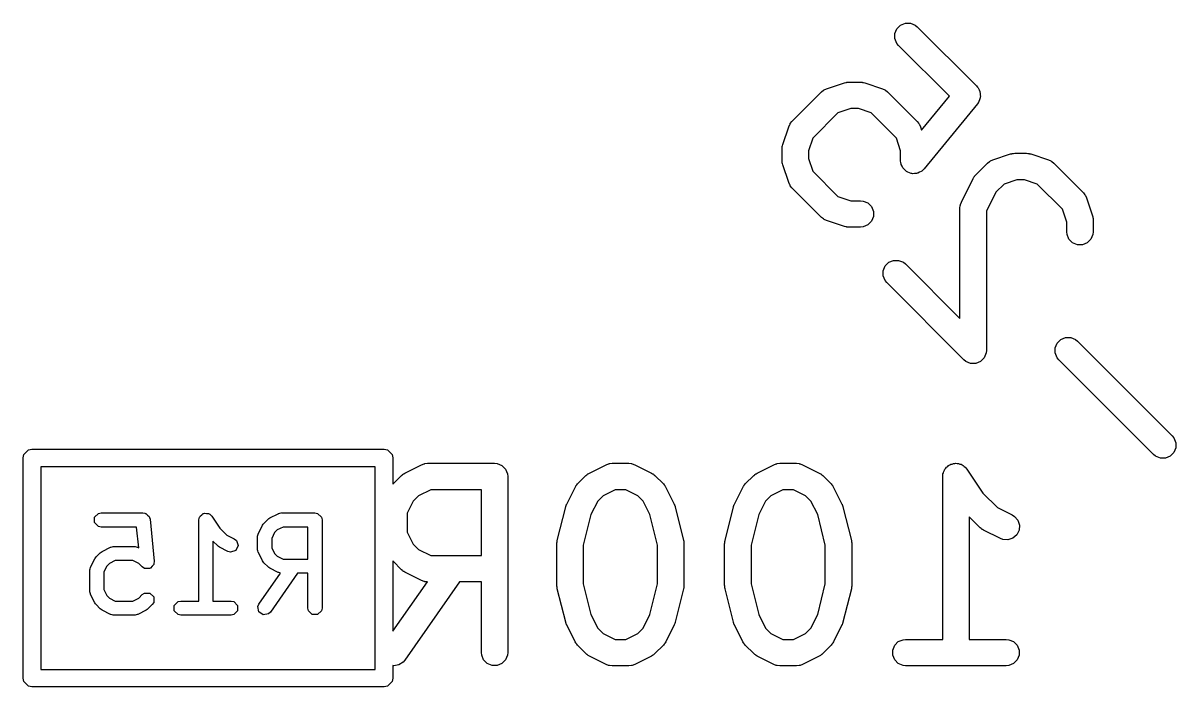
# Model space of a CAD drawing. Extents: x -0.05 to 2.94, y -0.16 to 2.16.
# Drawn here: x 0.4587 to 0.7163, y 1.2524 to 1.4008 of the extents above; entities that cross this region are included whole.
import ezdxf

# ---------------------------------------------------------------- set-up
doc = ezdxf.new("R2010")
doc.units = 0
doc.header["$MEASUREMENT"] = 0
doc.layers.add('BLACK', color=7, linetype='CONTINUOUS')

msp = doc.modelspace()

# ---------------------------------------------------------------- linework, layer by layer
at = {"layer": 'BLACK', "linetype": 'CONTINUOUS'}
for p, q in [((0.65355, 1.39848), (0.65399, 1.39954)), ((0.65399, 1.39954), (0.65481, 1.40036)), ((0.65481, 1.40036), (0.65587, 1.4008)), ((0.65587, 1.4008), (0.65703, 1.4008)), ((0.65703, 1.4008), (0.65809, 1.40036)), ((0.65809, 1.40036), (0.65854, 1.39999)), ((0.65854, 1.39999), (0.67179, 1.38674)), ((0.65355, 1.39733), (0.65355, 1.39848)), ((0.65399, 1.39626), (0.65355, 1.39733)), ((0.65436, 1.39582), (0.65399, 1.39626)), ((0.66573, 1.38445), (0.65436, 1.39582)), ((0.63828, 1.38612), (0.64226, 1.38745)), ((0.64226, 1.38745), (0.64255, 1.38751)), ((0.64255, 1.38751), (0.64262, 1.38754)), ((0.64262, 1.38754), (0.64272, 1.38755)), ((0.64272, 1.38755), (0.64282, 1.38758)), ((0.64282, 1.38758), (0.6429, 1.38757)), ((0.6429, 1.38757), (0.64319, 1.3876)), ((0.64319, 1.3876), (0.64584, 1.3876)), ((0.64584, 1.3876), (0.64614, 1.38757)), ((0.64614, 1.38757), (0.64621, 1.38758)), ((0.64621, 1.38758), (0.64632, 1.38755)), ((0.64632, 1.38755), (0.64642, 1.38754)), ((0.64642, 1.38754), (0.64649, 1.38751)), ((0.64649, 1.38751), (0.64678, 1.38745)), ((0.64678, 1.38745), (0.65076, 1.38612)), ((0.67179, 1.38674), (0.67193, 1.38657)), ((0.67193, 1.38657), (0.67199, 1.38652)), ((0.67199, 1.38652), (0.67202, 1.38646)), ((0.67202, 1.38646), (0.67216, 1.38629)), ((0.6305, 1.37878), (0.63713, 1.38541)), ((0.63713, 1.38541), (0.63758, 1.38578)), ((0.63758, 1.38578), (0.63767, 1.38582)), ((0.63767, 1.38582), (0.63775, 1.38589)), ((0.63775, 1.38589), (0.63828, 1.38612)), ((0.65076, 1.38612), (0.65128, 1.38589)), ((0.65128, 1.38589), (0.65136, 1.38582)), ((0.65136, 1.38582), (0.65146, 1.38578)), ((0.65146, 1.38578), (0.65191, 1.38541)), ((0.65191, 1.38541), (0.65854, 1.37878)), ((0.65951, 1.37685), (0.66573, 1.38445)), ((0.67216, 1.38629), (0.67233, 1.38589)), ((0.67233, 1.38589), (0.67253, 1.38551)), ((0.6726, 1.38407), (0.67244, 1.38367)), ((0.67253, 1.38551), (0.67255, 1.38536)), ((0.67255, 1.38536), (0.6726, 1.38522)), ((0.6726, 1.38522), (0.6726, 1.38479)), ((0.6726, 1.38479), (0.67265, 1.38436)), ((0.67265, 1.38436), (0.6726, 1.38422)), ((0.6726, 1.38422), (0.6726, 1.38407)), ((0.64367, 1.38169), (0.64081, 1.38074)), ((0.64537, 1.38169), (0.64367, 1.38169)), ((0.64823, 1.38074), (0.64537, 1.38169)), ((0.67199, 1.38278), (0.66006, 1.3682)), ((0.67211, 1.38296), (0.67199, 1.38278)), ((0.67216, 1.38301), (0.67211, 1.38296)), ((0.67219, 1.38308), (0.67216, 1.38301)), ((0.67231, 1.38326), (0.67219, 1.38308)), ((0.67244, 1.38367), (0.67231, 1.38326)), ((0.63013, 1.37833), (0.6305, 1.37878)), ((0.64081, 1.38074), (0.63517, 1.3751)), ((0.65387, 1.3751), (0.64823, 1.38074)), ((0.65854, 1.37878), (0.65891, 1.37833)), ((0.62846, 1.37365), (0.62979, 1.37763)), ((0.62979, 1.37763), (0.63002, 1.37816)), ((0.63002, 1.37816), (0.63009, 1.37824)), ((0.63009, 1.37824), (0.63013, 1.37833)), ((0.65891, 1.37833), (0.65895, 1.37824)), ((0.65895, 1.37824), (0.65902, 1.37816)), ((0.65902, 1.37816), (0.65925, 1.37763)), ((0.65925, 1.37763), (0.65951, 1.37685)), ((0.6284, 1.37336), (0.62846, 1.37365)), ((0.63517, 1.3751), (0.63422, 1.37224)), ((0.65482, 1.37224), (0.65387, 1.3751)), ((0.62831, 1.37272), (0.62834, 1.37301)), ((0.62831, 1.37007), (0.62831, 1.37272)), ((0.62833, 1.37309), (0.62836, 1.37319)), ((0.62834, 1.37301), (0.62833, 1.37309)), ((0.62836, 1.37319), (0.62837, 1.37329)), ((0.62837, 1.37329), (0.6284, 1.37336)), ((0.63422, 1.37224), (0.63422, 1.37054)), ((0.65482, 1.37007), (0.65482, 1.37224)), ((0.6754, 1.37022), (0.67938, 1.37154)), ((0.67938, 1.37154), (0.67966, 1.37161)), ((0.67966, 1.37161), (0.67974, 1.37164)), ((0.67974, 1.37164), (0.67984, 1.37165)), ((0.67984, 1.37165), (0.67994, 1.37167)), ((0.67994, 1.37167), (0.68002, 1.37166)), ((0.68002, 1.37166), (0.68031, 1.37169)), ((0.68031, 1.37169), (0.68296, 1.37169)), ((0.68296, 1.37169), (0.68325, 1.37166)), ((0.68325, 1.37166), (0.68333, 1.37167)), ((0.68333, 1.37167), (0.68343, 1.37165)), ((0.68343, 1.37165), (0.68354, 1.37164)), ((0.68354, 1.37164), (0.68361, 1.37161)), ((0.68361, 1.37161), (0.6839, 1.37154)), ((0.6839, 1.37154), (0.68787, 1.37022)), ((0.62834, 1.36977), (0.62831, 1.37007)), ((0.62833, 1.3697), (0.62834, 1.36977)), ((0.62836, 1.36959), (0.62833, 1.3697)), ((0.62837, 1.36949), (0.62836, 1.36959)), ((0.6284, 1.36942), (0.62837, 1.36949)), ((0.62846, 1.36913), (0.6284, 1.36942)), ((0.62979, 1.36515), (0.62846, 1.36913)), ((0.63422, 1.37054), (0.63517, 1.36768)), ((0.65488, 1.36949), (0.65482, 1.37007)), ((0.65494, 1.36935), (0.65488, 1.36949)), ((0.65495, 1.3692), (0.65494, 1.36935)), ((0.65516, 1.36882), (0.65495, 1.3692)), ((0.65532, 1.36843), (0.65516, 1.36882)), ((0.65543, 1.36832), (0.65532, 1.36843)), ((0.6716, 1.36685), (0.67425, 1.3695)), ((0.67425, 1.3695), (0.67469, 1.36987)), ((0.67469, 1.36987), (0.67479, 1.36991)), ((0.67479, 1.36991), (0.67487, 1.36998)), ((0.67487, 1.36998), (0.6754, 1.37022)), ((0.68787, 1.37022), (0.6884, 1.36998)), ((0.6884, 1.36998), (0.68848, 1.36991)), ((0.68848, 1.36991), (0.68858, 1.36987)), ((0.68858, 1.36987), (0.68903, 1.3695)), ((0.68903, 1.3695), (0.69566, 1.36287)), ((0.63517, 1.36768), (0.64081, 1.36204)), ((0.6555, 1.36819), (0.65543, 1.36832)), ((0.65583, 1.36792), (0.6555, 1.36819)), ((0.65614, 1.36761), (0.65583, 1.36792)), ((0.65627, 1.36755), (0.65614, 1.36761)), ((0.65639, 1.36746), (0.65627, 1.36755)), ((0.6568, 1.36733), (0.65639, 1.36746)), ((0.6572, 1.36717), (0.6568, 1.36733)), ((0.65735, 1.36717), (0.6572, 1.36717)), ((0.65749, 1.36713), (0.65735, 1.36717)), ((0.65792, 1.36717), (0.65749, 1.36713)), ((0.65835, 1.36717), (0.65792, 1.36717)), ((0.65849, 1.36723), (0.65835, 1.36717)), ((0.65864, 1.36724), (0.65849, 1.36723)), ((0.65902, 1.36745), (0.65864, 1.36724)), ((0.65942, 1.36761), (0.65902, 1.36745)), ((0.65952, 1.36772), (0.65942, 1.36761)), ((0.65965, 1.36779), (0.65952, 1.36772)), ((0.66006, 1.3682), (0.65965, 1.36779)), ((0.66839, 1.36078), (0.67104, 1.36608)), ((0.67104, 1.36608), (0.6712, 1.36633)), ((0.6712, 1.36633), (0.67123, 1.3664)), ((0.67123, 1.3664), (0.6713, 1.36648)), ((0.6713, 1.36648), (0.67135, 1.36657)), ((0.67135, 1.36657), (0.67141, 1.36662)), ((0.67141, 1.36662), (0.6716, 1.36685)), ((0.68079, 1.36579), (0.67793, 1.36483)), ((0.68248, 1.36579), (0.68079, 1.36579)), ((0.68535, 1.36483), (0.68248, 1.36579)), ((0.63002, 1.36463), (0.62979, 1.36515)), ((0.63009, 1.36455), (0.63002, 1.36463)), ((0.63013, 1.36445), (0.63009, 1.36455)), ((0.6305, 1.364), (0.63013, 1.36445)), ((0.63713, 1.35737), (0.6305, 1.364)), ((0.67793, 1.36483), (0.67611, 1.36301)), ((0.69099, 1.35919), (0.68535, 1.36483)), ((0.64081, 1.36204), (0.64367, 1.36109)), ((0.64367, 1.36109), (0.64584, 1.36109)), ((0.64584, 1.36109), (0.64642, 1.36103)), ((0.64642, 1.36103), (0.64749, 1.36059)), ((0.66818, 1.36024), (0.66839, 1.36078)), ((0.67611, 1.36301), (0.67399, 1.35876)), ((0.69566, 1.36287), (0.69602, 1.36243)), ((0.69602, 1.36243), (0.69606, 1.36233)), ((0.69606, 1.36233), (0.69613, 1.36225)), ((0.69613, 1.36225), (0.69637, 1.36172)), ((0.69637, 1.36172), (0.6977, 1.35774)), ((0.64749, 1.36059), (0.6483, 1.35977)), ((0.6483, 1.35977), (0.64874, 1.35871)), ((0.64874, 1.35871), (0.64874, 1.35756)), ((0.66808, 1.35946), (0.66814, 1.36004)), ((0.66808, 1.33477), (0.66808, 1.35946)), ((0.66814, 1.36004), (0.66818, 1.36013)), ((0.66818, 1.36013), (0.66818, 1.36024)), ((0.67399, 1.35876), (0.67399, 1.32764)), ((0.69194, 1.35633), (0.69099, 1.35919)), ((0.63758, 1.35701), (0.63713, 1.35737)), ((0.63767, 1.35696), (0.63758, 1.35701)), ((0.63775, 1.35689), (0.63767, 1.35696)), ((0.63828, 1.35666), (0.63775, 1.35689)), ((0.64226, 1.35533), (0.63828, 1.35666)), ((0.64749, 1.35568), (0.64642, 1.35524)), ((0.6483, 1.35649), (0.64749, 1.35568)), ((0.64874, 1.35756), (0.6483, 1.35649)), ((0.69194, 1.35416), (0.69194, 1.35633)), ((0.6977, 1.35774), (0.69776, 1.35746)), ((0.69776, 1.35746), (0.69779, 1.35738)), ((0.69779, 1.35738), (0.6978, 1.35728)), ((0.6978, 1.35728), (0.69782, 1.35718)), ((0.69782, 1.35718), (0.69782, 1.3571)), ((0.69782, 1.3571), (0.69785, 1.35681)), ((0.69785, 1.35681), (0.69785, 1.35416)), ((0.64255, 1.35527), (0.64226, 1.35533)), ((0.64262, 1.35524), (0.64255, 1.35527)), ((0.64272, 1.35523), (0.64262, 1.35524)), ((0.64282, 1.3552), (0.64272, 1.35523)), ((0.6429, 1.35521), (0.64282, 1.3552)), ((0.64319, 1.35518), (0.6429, 1.35521)), ((0.64584, 1.35518), (0.64319, 1.35518)), ((0.64642, 1.35524), (0.64584, 1.35518)), ((0.692, 1.35358), (0.69194, 1.35416)), ((0.69244, 1.35252), (0.692, 1.35358)), ((0.69779, 1.35358), (0.69735, 1.35252)), ((0.69785, 1.35416), (0.69779, 1.35358)), ((0.69325, 1.3517), (0.69244, 1.35252)), ((0.69432, 1.35126), (0.69325, 1.3517)), ((0.69547, 1.35126), (0.69432, 1.35126)), ((0.69653, 1.3517), (0.69547, 1.35126)), ((0.69735, 1.35252), (0.69653, 1.3517)), ((0.65216, 1.34733), (0.65322, 1.34777)), ((0.65322, 1.34777), (0.65437, 1.34777)), ((0.65437, 1.34777), (0.65544, 1.34733)), ((0.6509, 1.34545), (0.65134, 1.34652)), ((0.6509, 1.3443), (0.6509, 1.34545)), ((0.65134, 1.34652), (0.65216, 1.34733)), ((0.65544, 1.34733), (0.65589, 1.34697)), ((0.65589, 1.34697), (0.66808, 1.33477)), ((0.65134, 1.34324), (0.6509, 1.3443)), ((0.65171, 1.34279), (0.65134, 1.34324)), ((0.66894, 1.32556), (0.65171, 1.34279)), ((0.68979, 1.32928), (0.6906, 1.3301)), ((0.6906, 1.3301), (0.69167, 1.33054)), ((0.69167, 1.33054), (0.69282, 1.33054)), ((0.69282, 1.33054), (0.69388, 1.3301)), ((0.69388, 1.3301), (0.69433, 1.32973)), ((0.69433, 1.32973), (0.71554, 1.30852)), ((0.67399, 1.32764), (0.67393, 1.32707)), ((0.68935, 1.32822), (0.68979, 1.32928)), ((0.68935, 1.32707), (0.68935, 1.32822)), ((0.66939, 1.32519), (0.66894, 1.32556)), ((0.67046, 1.32475), (0.66939, 1.32519)), ((0.67161, 1.32475), (0.67046, 1.32475)), ((0.67046, 1.32475), (0.67046, 1.32475)), ((0.67267, 1.32519), (0.67161, 1.32475)), ((0.67161, 1.32475), (0.67161, 1.32475)), ((0.67349, 1.326), (0.67267, 1.32519)), ((0.67393, 1.32707), (0.67349, 1.326)), ((0.68979, 1.326), (0.68935, 1.32707)), ((0.69015, 1.32556), (0.68979, 1.326)), ((0.71137, 1.30435), (0.69015, 1.32556)), ((0.71554, 1.30852), (0.71591, 1.30807)), ((0.71591, 1.30807), (0.71635, 1.30701)), ((0.71635, 1.30701), (0.71635, 1.30586)), ((0.45866, 1.30361), (0.45881, 1.30436)), ((0.45881, 1.30436), (0.45988, 1.30542)), ((0.45988, 1.30542), (0.46063, 1.30557)), ((0.46063, 1.30557), (0.53937, 1.30557)), ((0.53937, 1.30557), (0.54012, 1.30542)), ((0.54012, 1.30542), (0.54119, 1.30436)), ((0.54119, 1.30436), (0.54134, 1.30361)), ((0.71181, 1.30398), (0.71137, 1.30435)), ((0.71288, 1.30354), (0.71181, 1.30398)), ((0.71509, 1.30398), (0.71403, 1.30354)), ((0.71591, 1.30479), (0.71509, 1.30398)), ((0.71635, 1.30586), (0.71591, 1.30479)), ((0.45866, 1.25439), (0.45866, 1.30361)), ((0.4626, 1.30164), (0.4626, 1.25636)), ((0.5374, 1.30164), (0.4626, 1.30164)), ((0.5374, 1.25636), (0.5374, 1.30164)), ((0.54134, 1.30361), (0.54134, 1.29778)), ((0.544, 1.30023), (0.54775, 1.3021)), ((0.54775, 1.3021), (0.54829, 1.30231)), ((0.54829, 1.30231), (0.5484, 1.30232)), ((0.5484, 1.30232), (0.54849, 1.30236)), ((0.54849, 1.30236), (0.54907, 1.30242)), ((0.54907, 1.30242), (0.56407, 1.30242)), ((0.56407, 1.30242), (0.56464, 1.30236)), ((0.56464, 1.30236), (0.56571, 1.30192)), ((0.56571, 1.30192), (0.56652, 1.3011)), ((0.58524, 1.30023), (0.58899, 1.3021)), ((0.58899, 1.3021), (0.58954, 1.30231)), ((0.58954, 1.30231), (0.58964, 1.30232)), ((0.58964, 1.30232), (0.58974, 1.30236)), ((0.58974, 1.30236), (0.59031, 1.30242)), ((0.59031, 1.30242), (0.59406, 1.30242)), ((0.59406, 1.30242), (0.59464, 1.30236)), ((0.59464, 1.30236), (0.59474, 1.30232)), ((0.59474, 1.30232), (0.59484, 1.30231)), ((0.59484, 1.30231), (0.59538, 1.3021)), ((0.59538, 1.3021), (0.59913, 1.30023)), ((0.62274, 1.30023), (0.62649, 1.3021)), ((0.62649, 1.3021), (0.62703, 1.30231)), ((0.62703, 1.30231), (0.62714, 1.30232)), ((0.62714, 1.30232), (0.62723, 1.30236)), ((0.62723, 1.30236), (0.62781, 1.30242)), ((0.62781, 1.30242), (0.63156, 1.30242)), ((0.63156, 1.30242), (0.63214, 1.30236)), ((0.63214, 1.30236), (0.63223, 1.30232)), ((0.63223, 1.30232), (0.63234, 1.30231)), ((0.63234, 1.30231), (0.63288, 1.3021)), ((0.63288, 1.3021), (0.63663, 1.30023)), ((0.66493, 1.30131), (0.66509, 1.30155)), ((0.66509, 1.30155), (0.66534, 1.30171)), ((0.66534, 1.30171), (0.66554, 1.30192)), ((0.66554, 1.30192), (0.66581, 1.30203)), ((0.66581, 1.30203), (0.66605, 1.30219)), ((0.66605, 1.30219), (0.66634, 1.30225)), ((0.66634, 1.30225), (0.6666, 1.30236)), ((0.6666, 1.30236), (0.6669, 1.30236)), ((0.6669, 1.30236), (0.66718, 1.30242)), ((0.66718, 1.30242), (0.66747, 1.30236)), ((0.66747, 1.30236), (0.66776, 1.30236)), ((0.66776, 1.30236), (0.66803, 1.30225)), ((0.66803, 1.30225), (0.66831, 1.30219)), ((0.66831, 1.30219), (0.66855, 1.30203)), ((0.66855, 1.30203), (0.66882, 1.30192)), ((0.66882, 1.30192), (0.66903, 1.30171)), ((0.66903, 1.30171), (0.66927, 1.30155)), ((0.66927, 1.30155), (0.66963, 1.30111)), ((0.71403, 1.30354), (0.71288, 1.30354)), ((0.54136, 1.2978), (0.54323, 1.29968)), ((0.54323, 1.29968), (0.54346, 1.29986)), ((0.54346, 1.29986), (0.54351, 1.29992)), ((0.54351, 1.29992), (0.5436, 1.29998)), ((0.5436, 1.29998), (0.54368, 1.30004)), ((0.54368, 1.30004), (0.54375, 1.30007)), ((0.54375, 1.30007), (0.544, 1.30023)), ((0.56652, 1.3011), (0.56696, 1.30004)), ((0.56696, 1.30004), (0.56702, 1.29946)), ((0.56702, 1.29946), (0.56702, 1.26009)), ((0.5826, 1.2978), (0.58448, 1.29968)), ((0.58448, 1.29968), (0.5847, 1.29986)), ((0.5847, 1.29986), (0.58476, 1.29992)), ((0.58476, 1.29992), (0.58484, 1.29998)), ((0.58484, 1.29998), (0.58492, 1.30004)), ((0.58492, 1.30004), (0.585, 1.30007)), ((0.585, 1.30007), (0.58524, 1.30023)), ((0.59913, 1.30023), (0.59938, 1.30007)), ((0.59938, 1.30007), (0.59945, 1.30004)), ((0.59945, 1.30004), (0.59954, 1.29998)), ((0.59954, 1.29998), (0.59962, 1.29992)), ((0.59962, 1.29992), (0.59968, 1.29986)), ((0.59968, 1.29986), (0.5999, 1.29968)), ((0.5999, 1.29968), (0.60178, 1.2978)), ((0.6201, 1.2978), (0.62197, 1.29968)), ((0.62197, 1.29968), (0.6222, 1.29986)), ((0.6222, 1.29986), (0.62225, 1.29992)), ((0.62225, 1.29992), (0.62234, 1.29998)), ((0.62234, 1.29998), (0.62242, 1.30004)), ((0.62242, 1.30004), (0.62249, 1.30007)), ((0.62249, 1.30007), (0.62274, 1.30023)), ((0.63663, 1.30023), (0.63688, 1.30007)), ((0.63688, 1.30007), (0.63695, 1.30004)), ((0.63695, 1.30004), (0.63703, 1.29998)), ((0.63703, 1.29998), (0.63712, 1.29992)), ((0.63712, 1.29992), (0.63717, 1.29986)), ((0.63717, 1.29986), (0.6374, 1.29968)), ((0.6374, 1.29968), (0.63927, 1.2978)), ((0.66423, 1.29947), (0.66428, 1.30004)), ((0.66423, 1.29946), (0.66423, 1.29947)), ((0.66423, 1.29947), (0.66423, 1.29947)), ((0.66423, 1.29947), (0.66423, 1.29947)), ((0.66423, 1.26305), (0.66423, 1.29946)), ((0.66428, 1.30004), (0.6644, 1.30031)), ((0.6644, 1.30031), (0.66445, 1.3006)), ((0.66445, 1.3006), (0.66461, 1.30084)), ((0.66461, 1.30084), (0.66473, 1.3011)), ((0.66473, 1.3011), (0.66493, 1.30131)), ((0.66963, 1.30111), (0.66964, 1.3011)), ((0.66964, 1.3011), (0.66964, 1.3011)), ((0.66964, 1.3011), (0.66964, 1.3011)), ((0.66964, 1.3011), (0.67322, 1.29572)), ((0.54134, 1.29778), (0.54136, 1.2978)), ((0.54977, 1.29651), (0.54707, 1.29516)), ((0.56112, 1.29651), (0.54977, 1.29651)), ((0.56112, 1.28179), (0.56112, 1.29651)), ((0.58017, 1.29329), (0.58205, 1.29703)), ((0.58205, 1.29703), (0.58221, 1.29728)), ((0.58221, 1.29728), (0.58224, 1.29735)), ((0.58224, 1.29735), (0.5823, 1.29744)), ((0.5823, 1.29744), (0.58236, 1.29752)), ((0.58236, 1.29752), (0.58242, 1.29758)), ((0.58242, 1.29758), (0.5826, 1.2978)), ((0.59101, 1.29651), (0.58831, 1.29516)), ((0.59337, 1.29651), (0.59101, 1.29651)), ((0.59606, 1.29516), (0.59337, 1.29651)), ((0.60178, 1.2978), (0.60196, 1.29758)), ((0.60196, 1.29758), (0.60202, 1.29752)), ((0.60202, 1.29752), (0.60208, 1.29744)), ((0.60208, 1.29744), (0.60214, 1.29735)), ((0.60214, 1.29735), (0.60217, 1.29728)), ((0.60217, 1.29728), (0.60233, 1.29703)), ((0.60233, 1.29703), (0.6042, 1.29329)), ((0.61767, 1.29329), (0.61954, 1.29703)), ((0.61954, 1.29703), (0.6197, 1.29728)), ((0.6197, 1.29728), (0.61973, 1.29735)), ((0.61973, 1.29735), (0.6198, 1.29744)), ((0.6198, 1.29744), (0.61985, 1.29752)), ((0.61985, 1.29752), (0.61991, 1.29758)), ((0.61991, 1.29758), (0.6201, 1.2978)), ((0.62851, 1.29651), (0.62581, 1.29516)), ((0.63086, 1.29651), (0.62851, 1.29651)), ((0.63356, 1.29516), (0.63086, 1.29651)), ((0.63927, 1.2978), (0.63946, 1.29758)), ((0.63946, 1.29758), (0.63952, 1.29752)), ((0.63952, 1.29752), (0.63957, 1.29744)), ((0.63957, 1.29744), (0.63964, 1.29735)), ((0.63964, 1.29735), (0.63967, 1.29728)), ((0.63967, 1.29728), (0.63983, 1.29703)), ((0.63983, 1.29703), (0.6417, 1.29329)), ((0.54587, 1.29397), (0.54452, 1.29127)), ((0.54707, 1.29516), (0.54587, 1.29397)), ((0.58712, 1.29397), (0.5856, 1.29093)), ((0.58831, 1.29516), (0.58712, 1.29397)), ((0.59726, 1.29397), (0.59606, 1.29516)), ((0.59878, 1.29093), (0.59726, 1.29397)), ((0.62461, 1.29397), (0.6231, 1.29093)), ((0.62581, 1.29516), (0.62461, 1.29397)), ((0.63476, 1.29397), (0.63356, 1.29516)), ((0.63627, 1.29093), (0.63476, 1.29397)), ((0.67322, 1.29572), (0.67643, 1.29252)), ((0.47464, 1.29034), (0.47549, 1.2912)), ((0.47549, 1.2912), (0.4761, 1.29132)), ((0.4761, 1.29132), (0.48547, 1.29132)), ((0.48547, 1.29132), (0.48585, 1.29124)), ((0.48585, 1.29124), (0.48593, 1.29125)), ((0.48593, 1.29125), (0.48596, 1.29122)), ((0.48596, 1.29122), (0.48607, 1.2912)), ((0.48607, 1.2912), (0.48645, 1.29082)), ((0.4986, 1.29087), (0.49893, 1.2912)), ((0.49893, 1.2912), (0.49909, 1.2912)), ((0.49909, 1.2912), (0.49923, 1.29129)), ((0.49923, 1.29129), (0.49968, 1.2912)), ((0.49968, 1.2912), (0.50013, 1.2912)), ((0.50013, 1.2912), (0.50025, 1.29108)), ((0.50025, 1.29108), (0.50041, 1.29105)), ((0.50041, 1.29105), (0.50084, 1.29062)), ((0.51383, 1.29021), (0.5157, 1.29115)), ((0.5157, 1.29115), (0.51578, 1.29117)), ((0.51578, 1.29117), (0.5158, 1.2912)), ((0.5158, 1.2912), (0.51605, 1.29125)), ((0.51605, 1.29125), (0.51629, 1.29131)), ((0.51629, 1.29131), (0.51633, 1.2913)), ((0.51633, 1.2913), (0.5164, 1.29132)), ((0.5164, 1.29132), (0.5239, 1.29132)), ((0.5239, 1.29132), (0.52451, 1.2912)), ((0.52451, 1.2912), (0.52536, 1.29034)), ((0.54452, 1.29127), (0.54452, 1.28704)), ((0.57808, 1.28518), (0.57995, 1.29268)), ((0.57995, 1.29268), (0.57997, 1.29272)), ((0.57997, 1.29274), (0.58006, 1.29298)), ((0.57997, 1.29272), (0.57997, 1.29274)), ((0.58006, 1.29298), (0.58015, 1.29323)), ((0.58015, 1.29323), (0.58016, 1.29324)), ((0.58016, 1.29324), (0.58017, 1.29329)), ((0.6042, 1.29329), (0.60422, 1.29324)), ((0.60422, 1.29324), (0.60423, 1.29323)), ((0.60423, 1.29323), (0.60432, 1.29298)), ((0.60432, 1.29298), (0.60441, 1.29274)), ((0.60441, 1.29274), (0.60441, 1.29272)), ((0.60441, 1.29272), (0.60443, 1.29268)), ((0.60443, 1.29268), (0.6063, 1.28518)), ((0.61557, 1.28518), (0.61745, 1.29268)), ((0.61745, 1.29268), (0.61746, 1.29272)), ((0.61746, 1.29274), (0.61755, 1.29298)), ((0.61746, 1.29272), (0.61746, 1.29274)), ((0.61755, 1.29298), (0.61764, 1.29323)), ((0.61764, 1.29323), (0.61765, 1.29324)), ((0.61765, 1.29324), (0.61767, 1.29329)), ((0.6417, 1.29329), (0.64172, 1.29324)), ((0.64172, 1.29324), (0.64173, 1.29323)), ((0.64173, 1.29323), (0.64181, 1.29298)), ((0.64181, 1.29298), (0.64191, 1.29274)), ((0.64191, 1.29274), (0.64191, 1.29272)), ((0.64191, 1.29272), (0.64192, 1.29268)), ((0.64192, 1.29268), (0.6438, 1.28518)), ((0.67643, 1.29252), (0.67975, 1.29086)), ((0.47464, 1.28914), (0.47464, 1.29034)), ((0.47549, 1.28829), (0.47464, 1.28914)), ((0.48645, 1.29082), (0.48686, 1.29049)), ((0.48686, 1.29049), (0.48689, 1.29038)), ((0.48689, 1.29038), (0.48693, 1.29034)), ((0.48693, 1.29034), (0.48693, 1.29027)), ((0.48693, 1.29027), (0.48704, 1.2899)), ((0.48704, 1.2899), (0.48797, 1.28053)), ((0.49796, 1.28974), (0.49808, 1.29034)), ((0.49796, 1.27163), (0.49796, 1.28974)), ((0.49808, 1.29034), (0.49819, 1.29046)), ((0.49819, 1.29046), (0.49822, 1.29062)), ((0.49822, 1.29062), (0.4986, 1.29087)), ((0.50084, 1.29062), (0.50263, 1.28793)), ((0.51125, 1.2867), (0.51218, 1.28857)), ((0.51218, 1.28857), (0.51234, 1.28877)), ((0.51234, 1.28877), (0.51248, 1.28898)), ((0.51248, 1.28898), (0.51342, 1.28992)), ((0.51342, 1.28992), (0.51363, 1.29006)), ((0.51363, 1.29006), (0.51383, 1.29021)), ((0.52536, 1.29034), (0.52548, 1.28974)), ((0.52548, 1.28974), (0.52548, 1.27006)), ((0.5856, 1.29093), (0.58389, 1.2841)), ((0.60049, 1.2841), (0.59878, 1.29093)), ((0.6231, 1.29093), (0.62139, 1.2841)), ((0.63798, 1.2841), (0.63627, 1.29093)), ((0.67259, 1.288), (0.67013, 1.29046)), ((0.67013, 1.29046), (0.67013, 1.26305)), ((0.67975, 1.29086), (0.68024, 1.29055)), ((0.68024, 1.29055), (0.68099, 1.28968)), ((0.68099, 1.28968), (0.68136, 1.28858)), ((0.68136, 1.28858), (0.68128, 1.28744)), ((0.4761, 1.28817), (0.47549, 1.28829)), ((0.48405, 1.28817), (0.4761, 1.28817)), ((0.48451, 1.28355), (0.48405, 1.28817)), ((0.50263, 1.28793), (0.50421, 1.28635)), ((0.50421, 1.28635), (0.50586, 1.28553)), ((0.51108, 1.2861), (0.51115, 1.28635)), ((0.5111, 1.28607), (0.51108, 1.2861)), ((0.51108, 1.28599), (0.5111, 1.28607)), ((0.51108, 1.28318), (0.51108, 1.28599)), ((0.51115, 1.28635), (0.5112, 1.2866)), ((0.5112, 1.2866), (0.51123, 1.28662)), ((0.51123, 1.28662), (0.51125, 1.2867)), ((0.51489, 1.28693), (0.51423, 1.28562)), ((0.51546, 1.28751), (0.51489, 1.28693)), ((0.51678, 1.28817), (0.51546, 1.28751)), ((0.52233, 1.28817), (0.51678, 1.28817)), ((0.52233, 1.28101), (0.52233, 1.28817)), ((0.54452, 1.28704), (0.54587, 1.28434)), ((0.67282, 1.28782), (0.67259, 1.288)), ((0.67287, 1.28776), (0.67282, 1.28782)), ((0.67296, 1.2877), (0.67287, 1.28776)), ((0.67304, 1.28763), (0.67296, 1.2877)), ((0.67311, 1.2876), (0.67304, 1.28763)), ((0.67336, 1.28745), (0.67311, 1.2876)), ((0.67711, 1.28557), (0.67336, 1.28745)), ((0.68076, 1.2864), (0.67989, 1.28565)), ((0.68128, 1.28744), (0.68076, 1.2864)), ((0.47633, 1.28271), (0.4782, 1.28365)), ((0.4782, 1.28365), (0.47828, 1.28367)), ((0.47828, 1.28367), (0.47831, 1.2837)), ((0.47831, 1.2837), (0.47855, 1.28375)), ((0.47855, 1.28375), (0.4788, 1.28381)), ((0.4788, 1.28381), (0.47883, 1.2838)), ((0.47883, 1.2838), (0.47891, 1.28382)), ((0.47891, 1.28382), (0.4836, 1.28382)), ((0.4836, 1.28382), (0.48367, 1.2838)), ((0.48367, 1.2838), (0.48371, 1.28381)), ((0.48371, 1.28381), (0.48395, 1.28375)), ((0.48395, 1.28375), (0.4842, 1.2837)), ((0.4842, 1.2837), (0.48422, 1.28367)), ((0.48422, 1.28367), (0.4843, 1.28365)), ((0.4843, 1.28365), (0.48451, 1.28355)), ((0.50217, 1.28394), (0.50111, 1.285)), ((0.50111, 1.285), (0.50111, 1.27163)), ((0.50238, 1.2838), (0.50217, 1.28394)), ((0.50258, 1.28365), (0.50238, 1.2838)), ((0.50445, 1.28271), (0.50258, 1.28365)), ((0.50586, 1.28553), (0.50635, 1.28515)), ((0.50673, 1.28401), (0.50619, 1.28293)), ((0.50635, 1.28515), (0.50673, 1.28401)), ((0.51423, 1.28562), (0.51423, 1.28355)), ((0.51423, 1.28355), (0.51489, 1.28224)), ((0.54587, 1.28434), (0.54707, 1.28314)), ((0.57799, 1.28461), (0.57802, 1.28482)), ((0.578, 1.28457), (0.57799, 1.28461)), ((0.57799, 1.28447), (0.578, 1.28457)), ((0.57799, 1.27509), (0.57799, 1.28447)), ((0.57802, 1.28482), (0.57805, 1.28504)), ((0.57805, 1.28504), (0.57806, 1.28508)), ((0.57806, 1.28508), (0.57808, 1.28518)), ((0.58389, 1.2841), (0.58389, 1.27546)), ((0.60049, 1.27546), (0.60049, 1.2841)), ((0.6063, 1.28518), (0.60632, 1.28508)), ((0.60632, 1.28508), (0.60633, 1.28504)), ((0.60633, 1.28504), (0.60636, 1.28482)), ((0.60636, 1.28482), (0.60639, 1.28461)), ((0.60639, 1.28461), (0.60638, 1.28457)), ((0.60638, 1.28457), (0.60639, 1.28447)), ((0.60639, 1.28447), (0.60639, 1.27509)), ((0.61548, 1.28447), (0.61549, 1.28457)), ((0.61548, 1.27509), (0.61548, 1.28447)), ((0.61549, 1.28461), (0.61552, 1.28482)), ((0.61549, 1.28457), (0.61549, 1.28461)), ((0.61552, 1.28482), (0.61554, 1.28504)), ((0.61554, 1.28504), (0.61556, 1.28508)), ((0.61556, 1.28508), (0.61557, 1.28518)), ((0.62139, 1.2841), (0.62139, 1.27546)), ((0.63798, 1.27546), (0.63798, 1.2841)), ((0.6438, 1.28518), (0.64381, 1.28508)), ((0.64381, 1.28508), (0.64383, 1.28504)), ((0.64383, 1.28504), (0.64385, 1.28482)), ((0.64385, 1.28482), (0.64388, 1.28461)), ((0.64388, 1.28461), (0.64388, 1.28457)), ((0.64388, 1.28457), (0.64389, 1.28447)), ((0.64389, 1.28447), (0.64389, 1.27509)), ((0.67765, 1.28537), (0.67711, 1.28557)), ((0.6788, 1.28529), (0.67765, 1.28537)), ((0.67989, 1.28565), (0.6788, 1.28529)), ((0.47375, 1.2792), (0.47469, 1.28107)), ((0.47469, 1.28107), (0.47484, 1.28127)), ((0.47484, 1.28127), (0.47498, 1.28148)), ((0.47498, 1.28148), (0.47592, 1.28242)), ((0.47592, 1.28242), (0.47613, 1.28256)), ((0.47613, 1.28256), (0.47633, 1.28271)), ((0.50504, 1.28255), (0.50445, 1.28271)), ((0.50619, 1.28293), (0.50504, 1.28255)), ((0.5111, 1.2831), (0.51108, 1.28318)), ((0.51108, 1.28307), (0.5111, 1.2831)), ((0.51115, 1.28283), (0.51108, 1.28307)), ((0.5112, 1.28258), (0.51115, 1.28283)), ((0.51123, 1.28255), (0.5112, 1.28258)), ((0.51125, 1.28248), (0.51123, 1.28255)), ((0.51218, 1.2806), (0.51125, 1.28248)), ((0.51489, 1.28224), (0.51546, 1.28166)), ((0.51546, 1.28166), (0.51678, 1.28101)), ((0.51678, 1.28101), (0.52233, 1.28101)), ((0.54707, 1.28314), (0.54977, 1.28179)), ((0.54977, 1.28179), (0.56112, 1.28179)), ((0.47358, 1.27849), (0.4736, 1.27857)), ((0.47358, 1.27381), (0.47358, 1.27849)), ((0.47359, 1.27861), (0.47366, 1.27885)), ((0.4736, 1.27857), (0.47359, 1.27861)), ((0.47366, 1.27885), (0.4737, 1.2791)), ((0.4737, 1.2791), (0.47373, 1.27912)), ((0.47373, 1.27912), (0.47375, 1.2792)), ((0.47739, 1.27944), (0.47673, 1.27812)), ((0.47797, 1.28001), (0.47739, 1.27944)), ((0.47928, 1.28067), (0.47797, 1.28001)), ((0.48322, 1.28067), (0.47928, 1.28067)), ((0.48454, 1.28001), (0.48322, 1.28067)), ((0.48529, 1.27925), (0.48454, 1.28001)), ((0.48581, 1.27891), (0.48529, 1.27925)), ((0.48589, 1.27891), (0.48581, 1.27891)), ((0.48595, 1.27886), (0.48589, 1.27891)), ((0.48648, 1.27891), (0.48595, 1.27886)), ((0.48701, 1.27891), (0.48648, 1.27891)), ((0.48707, 1.27897), (0.48701, 1.27891)), ((0.48715, 1.27898), (0.48707, 1.27897)), ((0.48749, 1.27939), (0.48715, 1.27898)), ((0.48786, 1.27977), (0.48749, 1.27939)), ((0.48792, 1.27991), (0.48786, 1.27985)), ((0.48786, 1.27985), (0.48786, 1.27977)), ((0.48797, 1.28053), (0.48792, 1.27991)), ((0.51234, 1.2804), (0.51218, 1.2806)), ((0.51248, 1.28019), (0.51234, 1.2804)), ((0.51342, 1.27925), (0.51248, 1.28019)), ((0.51363, 1.27911), (0.51342, 1.27925)), ((0.51383, 1.27896), (0.51363, 1.27911)), ((0.5157, 1.27802), (0.51383, 1.27896)), ((0.54136, 1.2805), (0.54134, 1.28053)), ((0.54134, 1.28053), (0.54134, 1.26491)), ((0.54323, 1.27863), (0.54136, 1.2805)), ((0.54346, 1.27844), (0.54323, 1.27863)), ((0.54351, 1.27838), (0.54346, 1.27844)), ((0.5436, 1.27833), (0.54351, 1.27838)), ((0.54368, 1.27826), (0.5436, 1.27833)), ((0.54375, 1.27823), (0.54368, 1.27826)), ((0.544, 1.27808), (0.54375, 1.27823)), ((0.47673, 1.27812), (0.47673, 1.27418)), ((0.51136, 1.27096), (0.51621, 1.27788)), ((0.52004, 1.27786), (0.51394, 1.26915)), ((0.51578, 1.278), (0.5157, 1.27802)), ((0.5158, 1.27798), (0.51578, 1.278)), ((0.51605, 1.27793), (0.5158, 1.27798)), ((0.51621, 1.27788), (0.51605, 1.27793)), ((0.52233, 1.27786), (0.52004, 1.27786)), ((0.52233, 1.27006), (0.52233, 1.27786)), ((0.54134, 1.26491), (0.54903, 1.27589)), ((0.55623, 1.27589), (0.54399, 1.2584)), ((0.54775, 1.2762), (0.544, 1.27808)), ((0.54829, 1.27599), (0.54775, 1.2762)), ((0.5484, 1.27599), (0.54829, 1.27599)), ((0.54849, 1.27595), (0.5484, 1.27599)), ((0.54903, 1.27589), (0.54849, 1.27595)), ((0.56112, 1.27589), (0.55623, 1.27589)), ((0.56112, 1.26009), (0.56112, 1.27589)), ((0.4736, 1.27373), (0.47358, 1.27381)), ((0.47359, 1.2737), (0.4736, 1.27373)), ((0.47366, 1.27345), (0.47359, 1.2737)), ((0.4737, 1.2732), (0.47366, 1.27345)), ((0.47373, 1.27318), (0.4737, 1.2732)), ((0.47375, 1.2731), (0.47373, 1.27318)), ((0.47469, 1.27123), (0.47375, 1.2731)), ((0.47673, 1.27418), (0.47739, 1.27286)), ((0.48454, 1.27229), (0.48529, 1.27305)), ((0.48529, 1.27305), (0.48581, 1.27339)), ((0.48581, 1.27339), (0.48701, 1.27339)), ((0.48701, 1.27339), (0.48786, 1.27253)), ((0.578, 1.27499), (0.57799, 1.27509)), ((0.57799, 1.27495), (0.578, 1.27499)), ((0.57802, 1.27473), (0.57799, 1.27495)), ((0.57805, 1.27452), (0.57802, 1.27473)), ((0.57806, 1.27448), (0.57805, 1.27452)), ((0.57808, 1.27438), (0.57806, 1.27448)), ((0.57995, 1.26688), (0.57808, 1.27438)), ((0.58389, 1.27546), (0.5856, 1.26862)), ((0.59878, 1.26862), (0.60049, 1.27546)), ((0.6063, 1.27438), (0.60443, 1.26688)), ((0.60632, 1.27448), (0.6063, 1.27438)), ((0.60633, 1.27452), (0.60632, 1.27448)), ((0.60636, 1.27473), (0.60633, 1.27452)), ((0.60639, 1.27495), (0.60636, 1.27473)), ((0.60639, 1.27509), (0.60638, 1.27499)), ((0.60638, 1.27499), (0.60639, 1.27495)), ((0.61549, 1.27499), (0.61548, 1.27509)), ((0.61549, 1.27495), (0.61549, 1.27499)), ((0.61552, 1.27473), (0.61549, 1.27495)), ((0.61554, 1.27452), (0.61552, 1.27473)), ((0.61556, 1.27448), (0.61554, 1.27452)), ((0.61557, 1.27438), (0.61556, 1.27448)), ((0.61745, 1.26688), (0.61557, 1.27438)), ((0.62139, 1.27546), (0.6231, 1.26862)), ((0.63627, 1.26862), (0.63798, 1.27546)), ((0.6438, 1.27438), (0.64192, 1.26688)), ((0.64381, 1.27448), (0.6438, 1.27438)), ((0.64383, 1.27452), (0.64381, 1.27448)), ((0.64385, 1.27473), (0.64383, 1.27452)), ((0.64388, 1.27495), (0.64385, 1.27473)), ((0.64389, 1.27509), (0.64388, 1.27499)), ((0.64388, 1.27499), (0.64388, 1.27495)), ((0.47484, 1.27103), (0.47469, 1.27123)), ((0.47498, 1.27082), (0.47484, 1.27103)), ((0.47592, 1.26988), (0.47498, 1.27082)), ((0.47739, 1.27286), (0.47797, 1.27229)), ((0.47797, 1.27229), (0.47928, 1.27163)), ((0.47928, 1.27163), (0.48322, 1.27163)), ((0.48322, 1.27163), (0.48454, 1.27229)), ((0.48752, 1.27082), (0.48658, 1.26988)), ((0.48786, 1.27133), (0.48752, 1.27082)), ((0.48786, 1.27253), (0.48786, 1.27133)), ((0.49245, 1.27066), (0.4933, 1.27151)), ((0.49245, 1.26945), (0.49245, 1.27066)), ((0.4933, 1.27151), (0.49391, 1.27163)), ((0.49391, 1.27163), (0.49796, 1.27163)), ((0.50111, 1.27163), (0.50516, 1.27163)), ((0.50516, 1.27163), (0.50576, 1.27151)), ((0.50576, 1.27151), (0.50661, 1.27066)), ((0.50661, 1.27066), (0.50661, 1.26945)), ((0.51112, 1.2704), (0.51136, 1.27096)), ((0.47613, 1.26974), (0.47592, 1.26988)), ((0.47633, 1.26959), (0.47613, 1.26974)), ((0.4782, 1.26865), (0.47633, 1.26959)), ((0.47828, 1.26863), (0.4782, 1.26865)), ((0.47831, 1.2686), (0.47828, 1.26863)), ((0.47855, 1.26855), (0.47831, 1.2686)), ((0.4788, 1.26849), (0.47855, 1.26855)), ((0.47883, 1.2685), (0.4788, 1.26849)), ((0.47891, 1.26848), (0.47883, 1.2685)), ((0.4836, 1.26848), (0.47891, 1.26848)), ((0.48367, 1.2685), (0.4836, 1.26848)), ((0.48371, 1.26849), (0.48367, 1.2685)), ((0.48395, 1.26855), (0.48371, 1.26849)), ((0.4842, 1.2686), (0.48395, 1.26855)), ((0.48422, 1.26863), (0.4842, 1.2686)), ((0.4843, 1.26865), (0.48422, 1.26863)), ((0.48617, 1.26959), (0.4843, 1.26865)), ((0.48637, 1.26974), (0.48617, 1.26959)), ((0.48658, 1.26988), (0.48637, 1.26974)), ((0.4933, 1.2686), (0.49245, 1.26945)), ((0.49391, 1.26848), (0.4933, 1.2686)), ((0.50516, 1.26848), (0.49391, 1.26848)), ((0.50576, 1.2686), (0.50516, 1.26848)), ((0.50661, 1.26945), (0.50576, 1.2686)), ((0.51133, 1.26921), (0.51112, 1.2704)), ((0.51231, 1.26852), (0.51133, 1.26921)), ((0.5135, 1.26873), (0.51231, 1.26852)), ((0.51394, 1.26915), (0.5135, 1.26873)), ((0.52245, 1.26945), (0.52233, 1.27006)), ((0.5233, 1.2686), (0.52245, 1.26945)), ((0.52451, 1.2686), (0.5233, 1.2686)), ((0.52536, 1.26945), (0.52451, 1.2686)), ((0.52548, 1.27006), (0.52536, 1.26945)), ((0.5856, 1.26862), (0.58712, 1.26559)), ((0.59726, 1.26559), (0.59878, 1.26862)), ((0.6231, 1.26862), (0.62461, 1.26559)), ((0.63476, 1.26559), (0.63627, 1.26862)), ((0.57997, 1.26683), (0.57995, 1.26688)), ((0.57997, 1.26681), (0.57997, 1.26683)), ((0.58006, 1.26657), (0.57997, 1.26681)), ((0.58015, 1.26633), (0.58006, 1.26657)), ((0.58016, 1.26631), (0.58015, 1.26633)), ((0.58017, 1.26627), (0.58016, 1.26631)), ((0.58205, 1.26252), (0.58017, 1.26627)), ((0.58712, 1.26559), (0.58831, 1.2644)), ((0.59606, 1.2644), (0.59726, 1.26559)), ((0.6042, 1.26627), (0.60233, 1.26252)), ((0.60422, 1.26631), (0.6042, 1.26627)), ((0.60423, 1.26633), (0.60422, 1.26631)), ((0.60432, 1.26657), (0.60423, 1.26633)), ((0.60441, 1.26681), (0.60432, 1.26657)), ((0.60443, 1.26688), (0.60441, 1.26683)), ((0.60441, 1.26683), (0.60441, 1.26681)), ((0.61746, 1.26683), (0.61745, 1.26688)), ((0.61746, 1.26681), (0.61746, 1.26683)), ((0.61755, 1.26657), (0.61746, 1.26681)), ((0.61764, 1.26633), (0.61755, 1.26657)), ((0.61765, 1.26631), (0.61764, 1.26633)), ((0.61767, 1.26627), (0.61765, 1.26631)), ((0.61954, 1.26252), (0.61767, 1.26627)), ((0.62461, 1.26559), (0.62581, 1.2644)), ((0.63356, 1.2644), (0.63476, 1.26559)), ((0.6417, 1.26627), (0.63983, 1.26252)), ((0.64172, 1.26631), (0.6417, 1.26627)), ((0.64173, 1.26633), (0.64172, 1.26631)), ((0.64181, 1.26657), (0.64173, 1.26633)), ((0.64191, 1.26681), (0.64181, 1.26657)), ((0.64192, 1.26688), (0.64191, 1.26683)), ((0.64191, 1.26683), (0.64191, 1.26681)), ((0.58831, 1.2644), (0.59101, 1.26305)), ((0.59101, 1.26305), (0.59337, 1.26305)), ((0.59337, 1.26305), (0.59606, 1.2644)), ((0.62581, 1.2644), (0.62851, 1.26305)), ((0.62851, 1.26305), (0.63086, 1.26305)), ((0.63086, 1.26305), (0.63356, 1.2644)), ((0.65429, 1.26255), (0.65536, 1.26299)), ((0.65536, 1.26299), (0.65593, 1.26305)), ((0.65593, 1.26305), (0.66423, 1.26305)), ((0.67013, 1.26305), (0.67843, 1.26305)), ((0.67843, 1.26305), (0.679, 1.26299)), ((0.679, 1.26299), (0.68007, 1.26255)), ((0.58221, 1.26227), (0.58205, 1.26252)), ((0.58224, 1.2622), (0.58221, 1.26227)), ((0.5823, 1.26212), (0.58224, 1.2622)), ((0.58236, 1.26203), (0.5823, 1.26212)), ((0.58242, 1.26198), (0.58236, 1.26203)), ((0.5826, 1.26176), (0.58242, 1.26198)), ((0.58448, 1.25988), (0.5826, 1.26176)), ((0.60178, 1.26176), (0.5999, 1.25988)), ((0.60196, 1.26198), (0.60178, 1.26176)), ((0.60202, 1.26203), (0.60196, 1.26198)), ((0.60208, 1.26212), (0.60202, 1.26203)), ((0.60214, 1.2622), (0.60208, 1.26212)), ((0.60217, 1.26227), (0.60214, 1.2622)), ((0.60233, 1.26252), (0.60217, 1.26227)), ((0.6197, 1.26227), (0.61954, 1.26252)), ((0.61973, 1.2622), (0.6197, 1.26227)), ((0.6198, 1.26212), (0.61973, 1.2622)), ((0.61985, 1.26203), (0.6198, 1.26212)), ((0.61991, 1.26198), (0.61985, 1.26203)), ((0.6201, 1.26176), (0.61991, 1.26198)), ((0.62197, 1.25988), (0.6201, 1.26176)), ((0.63927, 1.26176), (0.6374, 1.25988)), ((0.63946, 1.26198), (0.63927, 1.26176)), ((0.63952, 1.26203), (0.63946, 1.26198)), ((0.63957, 1.26212), (0.63952, 1.26203)), ((0.63964, 1.2622), (0.63957, 1.26212)), ((0.63967, 1.26227), (0.63964, 1.2622)), ((0.63983, 1.26252), (0.63967, 1.26227)), ((0.65304, 1.26067), (0.65348, 1.26173)), ((0.65304, 1.25952), (0.65304, 1.26067)), ((0.65348, 1.26173), (0.65429, 1.26255)), ((0.68007, 1.26255), (0.68088, 1.26173)), ((0.68088, 1.26173), (0.68132, 1.26067)), ((0.68132, 1.26067), (0.68132, 1.25952)), ((0.54361, 1.25796), (0.54264, 1.25734)), ((0.54399, 1.2584), (0.54361, 1.25796)), ((0.56117, 1.25952), (0.56112, 1.26009)), ((0.56161, 1.25845), (0.56117, 1.25952)), ((0.56243, 1.25764), (0.56161, 1.25845)), ((0.56349, 1.2572), (0.56243, 1.25764)), ((0.56571, 1.25764), (0.56464, 1.2572)), ((0.56652, 1.25845), (0.56571, 1.25764)), ((0.56696, 1.25952), (0.56652, 1.25845)), ((0.56702, 1.26009), (0.56696, 1.25952)), ((0.5847, 1.25969), (0.58448, 1.25988)), ((0.58476, 1.25964), (0.5847, 1.25969)), ((0.58484, 1.25958), (0.58476, 1.25964)), ((0.58492, 1.25951), (0.58484, 1.25958)), ((0.585, 1.25948), (0.58492, 1.25951)), ((0.58524, 1.25933), (0.585, 1.25948)), ((0.58899, 1.25745), (0.58524, 1.25933)), ((0.59913, 1.25933), (0.59538, 1.25745)), ((0.59938, 1.25948), (0.59913, 1.25933)), ((0.59945, 1.25951), (0.59938, 1.25948)), ((0.59954, 1.25958), (0.59945, 1.25951)), ((0.59962, 1.25964), (0.59954, 1.25958)), ((0.59968, 1.25969), (0.59962, 1.25964)), ((0.5999, 1.25988), (0.59968, 1.25969)), ((0.6222, 1.25969), (0.62197, 1.25988)), ((0.62225, 1.25964), (0.6222, 1.25969)), ((0.62234, 1.25958), (0.62225, 1.25964)), ((0.62242, 1.25951), (0.62234, 1.25958)), ((0.62249, 1.25948), (0.62242, 1.25951)), ((0.62274, 1.25933), (0.62249, 1.25948)), ((0.62649, 1.25745), (0.62274, 1.25933)), ((0.63663, 1.25933), (0.63288, 1.25745)), ((0.63688, 1.25948), (0.63663, 1.25933)), ((0.63695, 1.25951), (0.63688, 1.25948)), ((0.63703, 1.25958), (0.63695, 1.25951)), ((0.63712, 1.25964), (0.63703, 1.25958)), ((0.63717, 1.25969), (0.63712, 1.25964)), ((0.6374, 1.25988), (0.63717, 1.25969)), ((0.65348, 1.25845), (0.65304, 1.25952)), ((0.65429, 1.25764), (0.65348, 1.25845)), ((0.65536, 1.2572), (0.65429, 1.25764)), ((0.68007, 1.25764), (0.679, 1.2572)), ((0.68088, 1.25845), (0.68007, 1.25764)), ((0.68132, 1.25952), (0.68088, 1.25845)), ((0.4626, 1.25636), (0.5374, 1.25636)), ((0.54151, 1.25714), (0.54134, 1.25718)), ((0.54134, 1.25718), (0.54134, 1.25439)), ((0.54264, 1.25734), (0.54151, 1.25714)), ((0.56464, 1.2572), (0.56349, 1.2572)), ((0.58954, 1.25725), (0.58899, 1.25745)), ((0.58964, 1.25724), (0.58954, 1.25725)), ((0.58974, 1.2572), (0.58964, 1.25724)), ((0.59031, 1.25714), (0.58974, 1.2572)), ((0.59406, 1.25714), (0.59031, 1.25714)), ((0.59464, 1.2572), (0.59406, 1.25714)), ((0.59474, 1.25724), (0.59464, 1.2572)), ((0.59484, 1.25725), (0.59474, 1.25724)), ((0.59538, 1.25745), (0.59484, 1.25725)), ((0.62703, 1.25725), (0.62649, 1.25745)), ((0.62714, 1.25724), (0.62703, 1.25725)), ((0.62723, 1.2572), (0.62714, 1.25724)), ((0.62781, 1.25714), (0.62723, 1.2572)), ((0.63156, 1.25714), (0.62781, 1.25714)), ((0.63214, 1.2572), (0.63156, 1.25714)), ((0.63223, 1.25724), (0.63214, 1.2572)), ((0.63234, 1.25725), (0.63223, 1.25724)), ((0.63288, 1.25745), (0.63234, 1.25725)), ((0.65593, 1.25714), (0.65536, 1.2572)), ((0.67843, 1.25714), (0.65593, 1.25714)), ((0.679, 1.2572), (0.67843, 1.25714)), ((0.45881, 1.25364), (0.45866, 1.25439)), ((0.45988, 1.25258), (0.45881, 1.25364)), ((0.46063, 1.25243), (0.45988, 1.25258)), ((0.53937, 1.25243), (0.46063, 1.25243)), ((0.54012, 1.25258), (0.53937, 1.25243)), ((0.54119, 1.25364), (0.54012, 1.25258)), ((0.54134, 1.25439), (0.54119, 1.25364))]:
    msp.add_line(p, q, dxfattribs=at)

doc.saveas('drawing.dxf')
